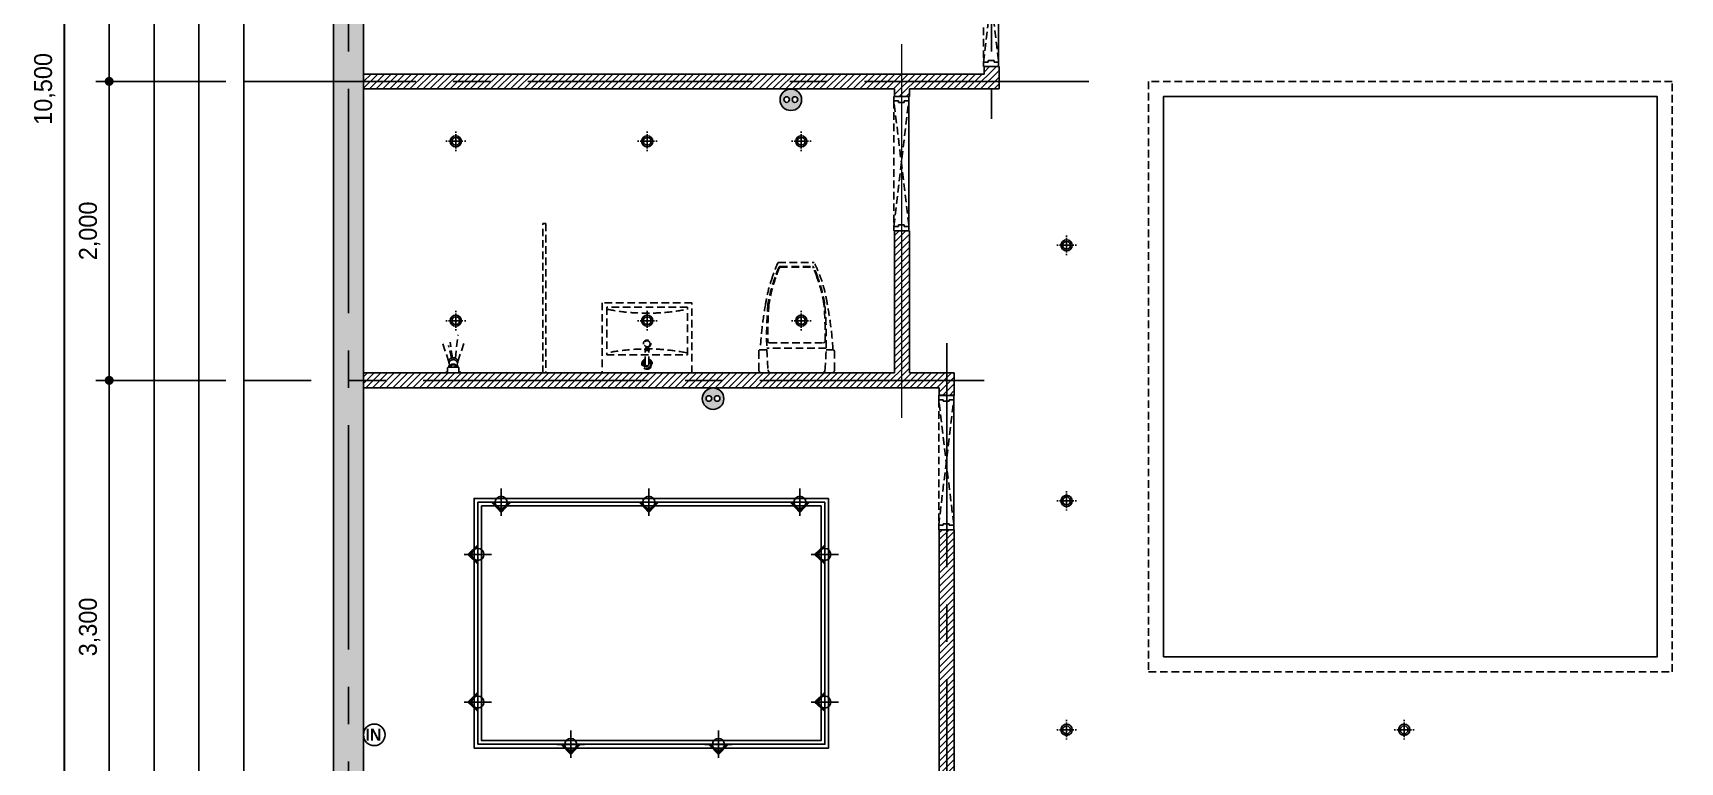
# Model space of a CAD drawing. Header units: millimetres. Extents: x -224448 to 1592092, y -164641 to 319001.
# Drawn here: x -169641 to -158627, y 86008 to 90887 of the extents above; entities that cross this region are included whole.
import ezdxf

# ---------------------------------------------------------------- set-up
doc = ezdxf.new("R2010")
doc.units = ezdxf.units.MM
doc.linetypes.add('CENTER2', pattern=[1.125, 0.75, -0.125, 0.125, -0.125])
doc.linetypes.add('HIDDEN', pattern=[9.525, 6.35, -3.175])
doc.layers.get('Defpoints').update_dxf_attribs({"color": 35})
for name, color, linetype in [('ARREA', 1, 'Continuous'), ('DIM', 3, 'Continuous'), ('I-CL-LIT', 7, 'Continuous'), ('I-LIGHT', 1, 'Continuous'), ('I_CON', 2, 'Continuous'), ('I_FUR', 6, 'Continuous'), ('I_HAT', 8, 'Continuous'), ('I_WALL', 3, 'Continuous')]:
    doc.layers.add(name, color=color, linetype=linetype)
doc.layers.add('I_DIM', color=1, linetype='Continuous', lineweight=13)
doc.styles.add('IABU-글꼴스타일', font='')
doc.styles.add('맑은고딕', font='malgun.ttf')
doc.styles.get('IABU-글꼴스타일').set_extended_font_data('HY울릉도L')
doc.dimstyles.new('IABC-100 (SUB)', dxfattribs={"dimscale": 60, "dimtxt": 2, "dimasz": 1, "dimexe": 1.5, "dimexo": 2, "dimgap": 1, "dimtad": 1, "dimdec": 0, "dimdsep": 46, "dimlunit": 6, "dimtxsty": 'IABU-글꼴스타일', "dimblk": '1234_Dot', "dimcen": 1, "dimclrd": 4, "dimclre": 4, "dimclrt": 7, "dimadec": 0, "dimazin": 0, "dimtfac": 1, "dimtdec": 0, "dimtix": 1, "dimtmove": 2, "dimatfit": 3, "dimldrblk": '1234_Dot', "dimfxl": 2, "dimtolj": 1, "dimtzin": 0, "dimarcsym": 0})

# ---------------------------------------------------------------- blocks, each defined once
blk = doc.blocks.new('j 10')
at = {"layer": 'I_FUR', "color": 8, "linetype": 'HIDDEN', "ltscale": 8}
for p, q in [((300474, 48442), (300574, 48442)), ((300474, 48412), (300474, 48442)), ((300474, 48442), (300474, 48442)), ((300474, 48412), (300474, 47572)), ((300504, 48412), (300474, 48412)), ((300474, 47572), (300574, 48412)), ((300574, 47582), (300474, 48412)), ((300504, 48402), (300504, 48412)), ((300544, 48402), (300504, 48402)), ((300574, 48412), (300544, 48412)), ((300544, 48412), (300544, 48402)), ((300574, 48442), (300574, 48412)), ((300574, 47572), (300574, 48412)), ((300574, 48412), (300574, 47582)), ((300544, 47582), (300504, 47582)), ((300504, 47582), (300504, 47572)), ((300544, 47572), (300544, 47582)), ((300504, 47572), (300474, 47572)), ((300474, 47572), (300474, 47542)), ((300474, 47542), (300574, 47542)), ((300474, 47542), (300474, 47542)), ((300574, 47572), (300544, 47572)), ((300574, 47542), (300574, 47572))]:
    blk.add_line(p, q, dxfattribs=at)
blk = doc.blocks.new('SP01')
at = {"layer": 'I-LIGHT'}
blk.add_hatch(color=1, dxfattribs=at).paths.add_polyline_path([(2182616, -1632810), (2182551, -1632878), (2182576, -1632878, -1), (2182656, -1632878), (2182680, -1632878)])
at = {"layer": 'I-LIGHT', "color": 1}
for p, q in [((2182616, -1632810), (2182551, -1632878)), ((2182616, -1632787), (2182616, -1632970)), ((2182616, -1632810), (2182680, -1632878)), ((2182707, -1632878), (2182524, -1632878)), ((2182551, -1632878), (2182576, -1632878)), ((2182656, -1632878), (2182680, -1632878))]:
    blk.add_line(p, q, dxfattribs=at)
at = {"layer": 'I-LIGHT', "color": 4}
blk.add_circle((2182616, -1632878), 40, dxfattribs=at)
blk = doc.blocks.new('l2')
blk.add_circle((354296, 53893), 37.5)
at = {"layer": 'I-CL-LIT', "color": 1}
for p, q in [((354239, 53893), (354230, 53893)), ((354344, 53893), (354248, 53893)), ((354296, 53959), (354296, 53950)), ((354296, 53942), (354296, 53845)), ((354362, 53893), (354353, 53893)), ((354296, 53836), (354296, 53828))]:
    blk.add_line(p, q, dxfattribs=at)
blk.add_circle((354296, 53893), 26.3, dxfattribs=at)
blk = doc.blocks.new('콘센트')
at = {"ltscale": 50}
h = blk.add_hatch(color=150, dxfattribs=at)
h.dxf.hatch_style = 1
edge = h.paths.add_edge_path()
edge.add_arc((-34286, -6087), 100, 0, 360)
edge = h.paths.add_edge_path(flags=16)
edge.add_arc((-34248, -6089), 26, 0, 360)
edge = h.paths.add_edge_path(flags=16)
edge.add_arc((-34325, -6089), 26, 0, 360)
at = {"color": 150, "ltscale": 50}
for centre, radius in [((-34286, -6087), 100), ((-34325, -6089), 26), ((-34248, -6089), 26)]:
    blk.add_circle(centre, radius, dxfattribs=at)
blk = doc.blocks.new('1234_Dot')
at = {"color": 0, "linetype": 'ByBlock', "lineweight": -2}
blk.add_line((-0.5, 0), (-1, 0), dxfattribs=at)
at = {"color": 0, "linetype": 'ByBlock', "const_width": 0.5}
blk.add_lwpolyline([(-0.25, 0, 1), (0.25, 0, 1)], format="xyb", close=True, dxfattribs=at)
blk = doc.blocks.new('*D1191')
at = {"layer": 'Defpoints', "color": 0, "lineweight": 211, "ltscale": 50, "transparency": 16777216}
for p in [(-168231, 94762), (-169131, 90562), (-168231, 90562)]:
    blk.add_point(p, dxfattribs=at)
at = {"layer": 'DIM', "color": 4, "lineweight": -2, "ltscale": 50, "transparency": 16777216}
for p, q in [((-168351, 94762), (-169221, 94762)), ((-169131, 94702), (-169131, 90622)), ((-168351, 90562), (-169221, 90562))]:
    blk.add_line(p, q, dxfattribs=at)
at = {"layer": 'DIM', "color": 4, "lineweight": -2, "ltscale": 50, "transparency": 16777216, "xscale": 60, "yscale": 60, "zscale": 60}
for p, rotation in [((-169131, 94762), 90), ((-169131, 90562), 270)]:
    blk.add_blockref('1234_Dot', p, dxfattribs=dict(at, rotation=rotation))
at = {"layer": 'DIM', "color": 7, "ltscale": 50, "transparency": 16777216, "insert": (-169262, 92662), "char_height": 120, "attachment_point": 5, "rotation": 90, "style": 'IABU-글꼴스타일'}
blk.add_mtext('\\A1;4,200', dxfattribs=at)
blk = doc.blocks.new('*D1193')
at = {"layer": 'Defpoints', "color": 0, "lineweight": 211, "ltscale": 50, "transparency": 16777216}
for p in [(-168231, 88562), (-169131, 85262), (-168231, 85262)]:
    blk.add_point(p, dxfattribs=at)
at = {"layer": 'DIM', "color": 4, "lineweight": -2, "ltscale": 50, "transparency": 16777216}
for p, q in [((-168351, 88562), (-169221, 88562)), ((-169131, 88502), (-169131, 85322)), ((-168351, 85262), (-169221, 85262))]:
    blk.add_line(p, q, dxfattribs=at)
at = {"layer": 'DIM', "color": 4, "lineweight": -2, "ltscale": 50, "transparency": 16777216, "xscale": 60, "yscale": 60, "zscale": 60}
for p, rotation in [((-169131, 88562), 90), ((-169131, 85262), 270)]:
    blk.add_blockref('1234_Dot', p, dxfattribs=dict(at, rotation=rotation))
at = {"layer": 'DIM', "color": 7, "ltscale": 50, "transparency": 16777216, "insert": (-169262, 86912), "char_height": 120, "attachment_point": 5, "rotation": 90, "style": 'IABU-글꼴스타일'}
blk.add_mtext('\\A1;3,300', dxfattribs=at)
blk = doc.blocks.new('*D1192')
at = {"layer": 'Defpoints', "color": 0, "lineweight": 211, "ltscale": 50, "transparency": 16777216}
for p in [(-168231, 90562), (-169131, 88562), (-168231, 88562)]:
    blk.add_point(p, dxfattribs=at)
at = {"layer": 'DIM', "color": 4, "lineweight": -2, "ltscale": 50, "transparency": 16777216}
for p, q in [((-168351, 90562), (-169221, 90562)), ((-169131, 90502), (-169131, 88622)), ((-168351, 88562), (-169221, 88562))]:
    blk.add_line(p, q, dxfattribs=at)
at = {"layer": 'DIM', "color": 4, "lineweight": -2, "ltscale": 50, "transparency": 16777216, "xscale": 60, "yscale": 60, "zscale": 60}
for p, rotation in [((-169131, 90562), 90), ((-169131, 88562), 270)]:
    blk.add_blockref('1234_Dot', p, dxfattribs=dict(at, rotation=rotation))
at = {"layer": 'DIM', "color": 7, "ltscale": 50, "transparency": 16777216, "insert": (-169262, 89562), "char_height": 120, "attachment_point": 5, "rotation": 90, "style": 'IABU-글꼴스타일'}
blk.add_mtext('\\A1;2,000', dxfattribs=at)
blk = doc.blocks.new('*D1184')
at = {"layer": 'Defpoints', "color": 0, "lineweight": 211, "ltscale": 50, "transparency": 16777216}
for p in [(-168231, 95762), (-169431, 85262), (-168231, 85262)]:
    blk.add_point(p, dxfattribs=at)
at = {"layer": 'DIM', "color": 4, "lineweight": -2, "ltscale": 50, "transparency": 16777216}
for p, q in [((-168351, 95762), (-169521, 95762)), ((-169431, 95702), (-169431, 85322)), ((-168351, 85262), (-169521, 85262))]:
    blk.add_line(p, q, dxfattribs=at)
at = {"layer": 'DIM', "color": 4, "lineweight": -2, "ltscale": 50, "transparency": 16777216, "xscale": 60, "yscale": 60, "zscale": 60}
for p, rotation in [((-169431, 95762), 90), ((-169431, 85262), 270)]:
    blk.add_blockref('1234_Dot', p, dxfattribs=dict(at, rotation=rotation))
at = {"layer": 'DIM', "color": 7, "ltscale": 50, "transparency": 16777216, "insert": (-169562, 90512), "char_height": 120, "attachment_point": 5, "rotation": 90, "style": 'IABU-글꼴스타일'}
blk.add_mtext('\\A1;10,500', dxfattribs=at)
blk = doc.blocks.new('J5')
at = {"color": 150, "ltscale": 50}
blk.add_circle((302452, 41414), 72, dxfattribs=at)
at = {"color": 150, "ltscale": 50, "insert": (302500, 41414), "char_height": 80, "attachment_point": 6, "style": '맑은고딕'}
blk.add_mtext('{\\fPretendard Variable SemiBold|b0|i0|c129|p2;IN}', dxfattribs=at)

msp = doc.modelspace()

# ---------------------------------------------------------------- hatches: boundary and pattern name
at = {"layer": 'I_HAT'}
h = msp.add_hatch(color=256, dxfattribs=at)
h.dxf.hatch_style = 1
h.paths.add_polyline_path([(-154930.624, 96461.633), (-154930.624, 96661.633), (-155530.624, 96661.633), (-155530.624, 96461.633), (-155130.624, 96461.633), (-155130.624, 94811.633), (-155130.624, 92011.633), (-155130.624, 85361.633), (-155355.624, 85361.633), (-155355.624, 85161.633), (-154930.624, 85161.633)])
h.paths.add_polyline_path([(-157355.624, 85361.633), (-157580.624, 85361.633), (-157580.624, 85711.633), (-157680.624, 85711.633), (-157680.624, 85361.633), (-158180.624, 85361.633), (-158180.624, 85161.633), (-157355.624, 85161.633)])
h.paths.add_polyline_path([(-167430.624, 88511.633), (-167430.624, 90511.633), (-167430.624, 94711.633), (-167430.624, 95561.633), (-167630.624, 95561.633), (-167630.624, 85161.633), (-167030.624, 85161.633), (-167030.624, 85361.633), (-167430.624, 85361.633)])
h.paths.add_polyline_path([(-167030.624, 96661.633), (-167630.624, 96661.633), (-167630.624, 96461.633), (-167030.624, 96461.633)])
h = msp.add_hatch(dxfattribs=at)
h.set_pattern_fill('ANSI31', color=256, scale=10)
h.set_pattern_definition([(45, (-428983.108, 42020), (-22.4506403, 22.4506403), [])])
h.paths.add_polyline_path([(-164830.624, 94811.633), (-167430.624, 94811.633), (-167430.624, 94711.633), (-164830.624, 94711.633), (-164830.624, 94720.641)])
h.paths.add_polyline_path([(-160180.624, 94811.633), (-163328.14, 94811.633), (-163328.14, 94711.633), (-163280.624, 94711.633), (-163280.624, 91561.633), (-163180.624, 91561.633), (-160930.624, 91561.633), (-160930.624, 91661.633), (-163180.624, 91661.633), (-163180.624, 94711.633), (-160180.624, 94711.633)])
h.paths.add_polyline_path([(-156880.624, 94811.633), (-157130.624, 94811.633), (-157130.624, 94861.633), (-157230.624, 94861.633), (-157230.624, 94811.633), (-159280.624, 94811.633), (-159280.624, 94711.633), (-159080.624, 94711.633), (-159080.624, 91661.633), (-159130.624, 91661.633), (-159130.624, 91561.633), (-158980.624, 91561.633), (-158980.624, 91911.633), (-158930.624, 91911.633), (-158930.624, 92011.633), (-158980.624, 92011.633), (-158980.624, 94711.633), (-156880.624, 94711.633)])
h.paths.add_polyline_path([(-155130.624, 94811.633), (-155378.14, 94811.633), (-155378.14, 94711.633), (-155130.624, 94711.633)])
h.paths.add_polyline_path([(-157130.624, 96461.633), (-157230.624, 96461.633), (-157230.624, 95761.633), (-157130.624, 95761.633)])
h.paths.add_polyline_path([(-155130.624, 92011.633), (-158030.624, 92011.633), (-158030.624, 91911.633), (-157680.624, 91911.633), (-157680.624, 86611.633), (-157580.624, 86611.633), (-157580.624, 91911.633), (-155130.624, 91911.633)])
h.paths.add_polyline_path([(-163480.624, 88611.633), (-163780.624, 88611.633), (-163780.624, 89561.633), (-163830.624, 89561.633), (-163830.624, 88511.633), (-163580.624, 88511.633), (-163580.624, 88461.633), (-163480.624, 88461.633)])
h.paths.add_polyline_path([(-163830.624, 89561.633), (-163880.624, 89561.633), (-163880.624, 88611.633), (-167430.624, 88611.633), (-167430.624, 88511.633), (-163830.624, 88511.633)])
h.paths.add_polyline_path([(-163180.624, 90661.633), (-163280.624, 90661.633), (-163280.624, 90611.633), (-163830.624, 90611.633), (-163830.624, 90461.633), (-163780.624, 90461.633), (-163780.624, 90511.633), (-163180.624, 90511.633)])
h.paths.add_polyline_path([(-163830.624, 90611.633), (-167430.624, 90611.633), (-167430.624, 90511.633), (-163880.624, 90511.633), (-163880.624, 90461.633), (-163830.624, 90461.633)])
h.paths.add_polyline_path([(-163480.624, 87561.633), (-163580.624, 87561.633), (-163580.624, 85361.633), (-163480.624, 85361.633)])

# ---------------------------------------------------------------- linework, layer by layer
at = {"layer": 'ARREA', "color": 1, "linetype": 'CENTER2', "ltscale": 2000}
for p, q in [((-167530.624, 97261.633), (-167530.624, 84561.633)), ((-163230.624, 97261.633), (-163230.624, 90311.633)), ((-162580.624, 90561.633), (-168230.624, 90561.633)), ((-163530.624, 88811.633), (-163530.624, 84561.633)), ((-163280.624, 88561.633), (-168230.624, 88561.633))]:
    msp.add_line(p, q, dxfattribs=at)
at = {"layer": 'Defpoints'}
for points in [[(-153130.624, 98461.633), (-169430.624, 98461.633), (-169430.624, 83361.633), (-153130.624, 83361.633)], [(-153430.624, 98161.633), (-169130.624, 98161.633), (-169130.624, 83661.633), (-153430.624, 83661.633)], [(-153730.624, 97861.633), (-168830.624, 97861.633), (-168830.624, 83961.633), (-153730.624, 83961.633)], [(-154030.624, 97561.633), (-168530.624, 97561.633), (-168530.624, 84261.633), (-154030.624, 84261.633)], [(-154330.624, 97261.633), (-168230.624, 97261.633), (-168230.624, 84561.633), (-154330.624, 84561.633)]]:
    msp.add_lwpolyline(points, close=True, dxfattribs=at)
at = {"layer": 'I-LIGHT', "color": 6, "ltscale": 50}
for points in [[(-162080.624, 86711.633), (-158780.624, 86711.633), (-158780.624, 90461.633), (-162080.624, 90461.633)], [(-164320.624, 87771.633), (-166690.624, 87771.633), (-166690.624, 86101.633), (-164320.624, 86101.633)], [(-164345.624, 87746.633), (-166665.624, 87746.633), (-166665.624, 86126.633), (-164345.624, 86126.633)], [(-164370.624, 87721.633), (-166640.624, 87721.633), (-166640.624, 86151.633), (-164370.624, 86151.633)]]:
    msp.add_lwpolyline(points, close=True, dxfattribs=at)
at = {"layer": 'I_CON', "color": 2}
for p, q in [((-167630.624, 95561.633), (-167630.624, 85161.633)), ((-167430.624, 94711.633), (-167430.624, 90511.633)), ((-167430.624, 90511.633), (-167430.624, 88511.633)), ((-167430.624, 88511.633), (-167430.624, 85361.633))]:
    msp.add_line(p, q, dxfattribs=at)
at = {"layer": 'I_DIM', "ltscale": 5}
msp.add_line((-163830.624, 88311.633), (-163830.624, 90811.633), dxfattribs=at)
at = {"layer": 'I_FUR', "color": 8, "linetype": 'HIDDEN', "ltscale": 8}
for p, q in [((-164658.24, 89350.75), (-164417.475, 89350.75)), ((-164645.207, 89323.351), (-164427.423, 89323.149)), ((-164645.168, 89318.351), (-164427.384, 89318.15)), ((-165834.248, 89081.633), (-165834.248, 88611.633)), ((-165234.248, 89081.633), (-165834.248, 89081.633)), ((-165804.248, 89051.633), (-165804.248, 88731.633)), ((-165264.248, 89051.633), (-165804.248, 89051.633)), ((-165264.248, 88731.633), (-165264.248, 89051.633)), ((-165234.248, 88611.633), (-165234.248, 89081.633)), ((-166860.706, 88685.645), (-166905.965, 88823.566)), ((-166842.539, 88710.427), (-166861.709, 88794.832)), ((-166836.118, 88711.847), (-166851.153, 88818.387)), ((-166816.425, 88709.806), (-166798.133, 88866.434)), ((-166799.714, 88687.918), (-166757.499, 88818.588)), ((-165519.748, 88772.133), (-165548.748, 88772.133)), ((-165548.748, 88767.133), (-165548.748, 88772.133)), ((-165519.748, 88767.133), (-165519.748, 88772.133)), ((-164337.299, 88776.575), (-164733.821, 88776.679)), ((-164716.41, 88813.343), (-164354.001, 88813.875)), ((-166853.488, 88654.824), (-166860.706, 88685.645)), ((-166860.396, 88650.671), (-166860.396, 88659.633)), ((-166855.083, 88661.633), (-166858.396, 88661.633)), ((-166844.181, 88659.329), (-166844.181, 88650.671)), ((-166816.612, 88659.329), (-166816.612, 88650.671)), ((-166807.304, 88654.824), (-166800.086, 88685.645)), ((-166802.396, 88661.633), (-166805.71, 88661.633)), ((-166800.396, 88650.671), (-166800.396, 88659.633)), ((-165804.248, 88731.633), (-165264.248, 88731.633)), ((-165519.748, 88767.133), (-165548.748, 88767.133)), ((-165547.748, 88762.133), (-165547.748, 88767.133)), ((-165520.748, 88762.133), (-165547.748, 88762.133)), ((-165546.748, 88671.633), (-165546.748, 88762.133)), ((-165521.748, 88671.633), (-165521.748, 88762.133)), ((-165520.748, 88762.133), (-165520.748, 88767.133)), ((-164787.843, 88755.808), (-164787.661, 88631.604)), ((-164733.444, 88765.888), (-164777.858, 88765.823)), ((-164291.09, 88765.852), (-164337.315, 88765.784)), ((-164280.893, 88631.663), (-164281.076, 88755.867)), ((-166880.624, 88616.633), (-166880.624, 88611.633)), ((-166867.812, 88616.633), (-166880.624, 88616.633)), ((-166780.624, 88611.633), (-166880.624, 88611.633)), ((-166868.396, 88642.671), (-166868.396, 88619.633)), ((-166830.396, 88650.671), (-166860.396, 88650.671)), ((-166800.396, 88611.633), (-166860.396, 88611.633)), ((-166800.396, 88650.671), (-166830.396, 88650.671)), ((-166780.624, 88616.633), (-166792.98, 88616.633)), ((-166792.396, 88642.671), (-166792.396, 88619.633)), ((-166780.624, 88616.633), (-166780.624, 88611.633)), ((-165834.248, 88611.633), (-165234.248, 88611.633)), ((-164767.631, 88611.633), (-164300.864, 88611.633))]:
    msp.add_line(p, q, dxfattribs=at)
at = {"layer": 'I_FUR', "linetype": 'HIDDEN', "ltscale": 8}
msp.add_lwpolyline([(-162180.624, 86611.633), (-158680.624, 86611.633), (-158680.624, 90561.633), (-162180.624, 90561.633)], close=True, dxfattribs=at)
at = {"layer": 'I_FUR', "color": 8, "linetype": 'HIDDEN', "ltscale": 8}
msp.add_lwpolyline([(-166210.624, 88611.633), (-166230.624, 88611.633), (-166230.624, 89611.633), (-166210.624, 89611.633)], close=True, dxfattribs=at)
for radius in [25, 20]:
    msp.add_circle((-165534.248, 88806.633), radius, dxfattribs=at)
for centre, radius, start, end in [((-164100.671, 89079.354), 620.112, 154.0455193, 163.4051993), ((-164645.129, 89313.351), 10, 90.4447726, 156.7429463), ((-164427.345, 89313.15), 10, 23.5697569, 90.4447726), ((-165248.801, 88934.226), 929.836, 8.6922206, 26.6125402), ((-163821.967, 88936.321), 929.836, 159.8612415, 171.4760545), ((-163820.812, 88927.452), 916.565, 159.2782179, 170.9115165), ((-163821.245, 88936.318), 908.059, 159.7889864, 171.4446139), ((-164100.671, 89079.354), 602.612, 156.7429463, 163.4051993), ((-164100.671, 89079.354), 597.612, 156.7429463, 163.4051993), ((-164645.129, 89313.351), 5, 90.4447726, 156.7429463), ((-164427.345, 89313.15), 5, 23.5697569, 90.4447726), ((-164940.989, 89082.279), 568.144, 17.2161496, 24.1971725), ((-164940.986, 89082.279), 573.141, 17.2122936, 24.1918358), ((-165249.523, 88934.221), 908.059, 8.7236612, 20.3792887), ((-165249.523, 88934.221), 913.059, 8.7236612, 20.3792887), ((-165534.248, 90373.494), 1362.388, 258.8909858, 281.1090142), ((-162252.865, 88624.636), 2528.937, 169.7615213, 176.7996026), ((-162256.266, 88857.909), 2478.886, 175.0400574, 185.2847731), ((-162258.093, 88875.569), 2468.886, 175.4504061, 181.2170364), ((-166812.49, 88868.881), 2468.886, 358.9512387, 4.7178691), ((-166822.647, 88843.181), 2486.537, 355.0464382, 5.2983839), ((-166828.682, 88605.987), 2542.622, 3.6047998, 10.6239093), ((-165534.248, 87409.773), 1362.388, 78.8909858, 101.1090142), ((-164716.424, 88823.343), 10, 181.2170364, 270.0841376), ((-164354.015, 88823.875), 10, 270.0841376, 358.9512387), ((-166844.152, 88689.522), 17.002, 150.719481, 180), ((-166844.152, 88689.522), 17.002, 180, 193.1813826), ((-166858.396, 88659.633), 2, 90, 180), ((-166829.781, 88670.339), 30.198, 165.0094306, 165.403209), ((-166837.537, 88685.812), 24.586, 126.4535897, 150.719481), ((-166834.458, 88676.007), 23.665, 160.6192398, 183.9574558), ((-166829.781, 88670.339), 30.198, 91.167555, 153.3992603), ((-166841.771, 88654.824), 11.717, 149.6210141, 180), ((-166833.218, 88679.966), 31.855, 107.0132198, 126.4535897), ((-166836.31, 88651.622), 18.047, 125.2451638, 149.6210141), ((-166832.735, 88646.563), 24.242, 106.3139503, 125.2451638), ((-166841.062, 88659.329), 3.118, 137.8340683, 180), ((-166836.013, 88654.756), 9.931, 114.5774671, 137.8340683), ((-166830.396, 88670.744), 41.499, 90, 107.0132198), ((-166832.628, 88647.357), 18.068, 100.7272598, 114.5774671), ((-166830.396, 88638.572), 32.568, 90, 106.3139503), ((-166830.396, 88635.574), 30.06, 90, 100.7272598), ((-166830.396, 88670.744), 41.499, 72.9867802, 90), ((-166831.012, 88670.339), 30.198, 26.6007397, 88.832445), ((-166830.396, 88638.572), 32.568, 73.6860497, 90), ((-166830.396, 88635.574), 30.06, 79.2727402, 90), ((-166828.164, 88647.357), 18.068, 65.4225329, 79.2727402), ((-166828.058, 88646.563), 24.242, 54.7548362, 73.6860497), ((-166824.78, 88654.756), 9.931, 42.1659317, 65.4225329), ((-166827.574, 88679.966), 31.855, 53.5464103, 72.9867802), ((-166819.73, 88659.329), 3.118, 0, 42.1659317), ((-166824.482, 88651.622), 18.047, 30.3789859, 54.7548362), ((-166819.022, 88654.824), 11.717, 0, 30.3789859), ((-166823.255, 88685.812), 24.586, 29.280519, 53.5464103), ((-166826.334, 88676.007), 23.665, 356.0425442, 19.3807602), ((-166802.396, 88659.633), 2, 0, 90), ((-166831.012, 88670.339), 30.198, 14.596791, 14.9905694), ((-166816.64, 88689.522), 17.002, 0, 29.280519), ((-166816.64, 88689.522), 17.002, 346.8186174, 0), ((-165534.248, 88671.633), 35, 110.9248076, 69.0751428), ((-165534.248, 88671.633), 30, 114.6242935, 65.3756568), ((-165534.248, 88671.633), 25, 119.9999752, 59.9999752), ((-165534.248, 88671.633), 18, 133.9829383, 46.0170121), ((-165534.248, 88671.633), 12.5, 179.9999752, 359.9999752), ((-164777.843, 88755.823), 10, 90.0841376, 180.0841376), ((-164291.076, 88755.852), 10, 0.0841376, 90.0841376), ((-166860.396, 88642.671), 8, 90, 180), ((-166860.396, 88619.633), 8, 180, 270), ((-166841.771, 88654.824), 11.717, 180, 200.7601542), ((-166819.022, 88654.824), 11.717, 339.2398458, 0), ((-166800.396, 88642.671), 8, 0, 90), ((-166800.396, 88619.633), 8, 270, 0), ((-164767.661, 88631.633), 20, 180.0841376, 270.0841376), ((-164704.717, 88631.603), 20, 180.0841376, 270.0841376), ((-164365.169, 88631.483), 20, 270.0841376, 0.0841376), ((-164300.893, 88631.633), 20, 270.0841376, 0.0841376)]:
    msp.add_arc(centre, radius, start, end, dxfattribs=at)
at = {"layer": 'I_WALL'}
for p, q in [((-163180.624, 90661.633), (-163280.624, 90661.633)), ((-163280.624, 90661.633), (-163280.624, 90611.633)), ((-163180.624, 90661.633), (-163180.624, 90511.633)), ((-163280.624, 90611.633), (-167430.624, 90611.633)), ((-163880.624, 90511.633), (-167430.624, 90511.633)), ((-163880.624, 90511.633), (-163880.624, 90461.633)), ((-163780.624, 90461.633), (-163880.624, 90461.633)), ((-163180.624, 90511.633), (-163780.624, 90511.633)), ((-163780.624, 90511.633), (-163780.624, 90461.633)), ((-163780.624, 89561.633), (-163880.624, 89561.633)), ((-163880.624, 89561.633), (-163880.624, 88611.633)), ((-163780.624, 89561.633), (-163780.624, 88611.633)), ((-163880.624, 88611.633), (-167430.624, 88611.633)), ((-163480.624, 88611.633), (-163780.624, 88611.633)), ((-163480.624, 88611.633), (-163480.624, 88461.633)), ((-163580.624, 88511.633), (-167430.624, 88511.633)), ((-163580.624, 88511.633), (-163580.624, 88461.633)), ((-163480.624, 88461.633), (-163580.624, 88461.633)), ((-163480.624, 87561.633), (-163580.624, 87561.633)), ((-163580.624, 87561.633), (-163580.624, 85361.633)), ((-163480.624, 87561.633), (-163480.624, 85361.633))]:
    msp.add_line(p, q, dxfattribs=at)

# ---------------------------------------------------------------- block references
at = {"xscale": -0.7200000000000001, "yscale": 0.7200000000000001, "zscale": 0.7200000000000001, "rotation": 180}
for p in [(-139887.024, 86056.661), (-140407.024, 84056.661)]:
    msp.add_blockref('콘센트', p, dxfattribs=at)
at = {"layer": 'I-LIGHT', "color": 1, "xscale": -1}
for p, rotation in [((-2349126.185, -1545131.705), 180.0000000006366), ((-2348138.669, -1545131.705), 180.0000000006366), ((-2347128.669, -1545131.705), 180.0000000006366), ((-1799543.962, 2270013.077), 90.00000000063662), ((-1797223.962, 2270013.077), 90.00000000063662), ((-1799543.962, 2269025.561), 90.00000000063662), ((-1797223.962, 2269025.561), 90.00000000063662), ((-2348660.706, -1546751.705), 180.0000000006366), ((-2347673.19, -1546751.705), 180.0000000006366)]:
    msp.add_blockref('SP01', p, dxfattribs=dict(at, rotation=rotation))
at = {"layer": 'I_HAT'}
for name, p in [('j 10', (-463758.247, 43120)), ('j 10', (-464358.247, 42020)), ('j 10', (-464058.247, 40020)), ('J5', (-469810.622, 44776.367))]:
    msp.add_blockref(name, p, dxfattribs=at)
at = {"layer": 'I_WALL'}
for p in [(-521109.257, 36268.281), (-519829.257, 36268.281), (-518799.257, 36268.281), (-517025.601, 35572.507), (-521109.257, 35068.281), (-519829.257, 35068.281), (-518799.257, 35068.281), (-517025.601, 33862.308), (-517025.601, 32330.618), (-514768.013, 32330.618)]:
    msp.add_blockref('l2', p, dxfattribs=at)

# ---------------------------------------------------------------- dimensions: what is measured, and where the dimension line sits
at = {"layer": 'DIM', "ltscale": 50}
for base, p1, p2, picture, middle in [((-169430.624, 85261.633), (-168230.624, 95761.633), (-168230.624, 85261.633), '*D1184', (-169562.052, 90511.633)), ((-169130.624, 90561.633), (-168230.624, 94761.633), (-168230.624, 90561.633), '*D1191', (-169262.052, 92661.633)), ((-169130.624, 88561.633), (-168230.624, 90561.633), (-168230.624, 88561.633), '*D1192', (-169262.052, 89561.633)), ((-169130.624, 85261.633), (-168230.624, 88561.633), (-168230.624, 85261.633), '*D1193', (-169262.052, 86911.633))]:
    dim = msp.add_linear_dim(base=base, p1=p1, p2=p2, angle=90, dimstyle='IABC-100 (SUB)', dxfattribs=at)
    dim.commit()
    dim.dimension.update_dxf_attribs({"geometry": picture, "text_midpoint": middle})

doc.saveas('drawing.dxf')
